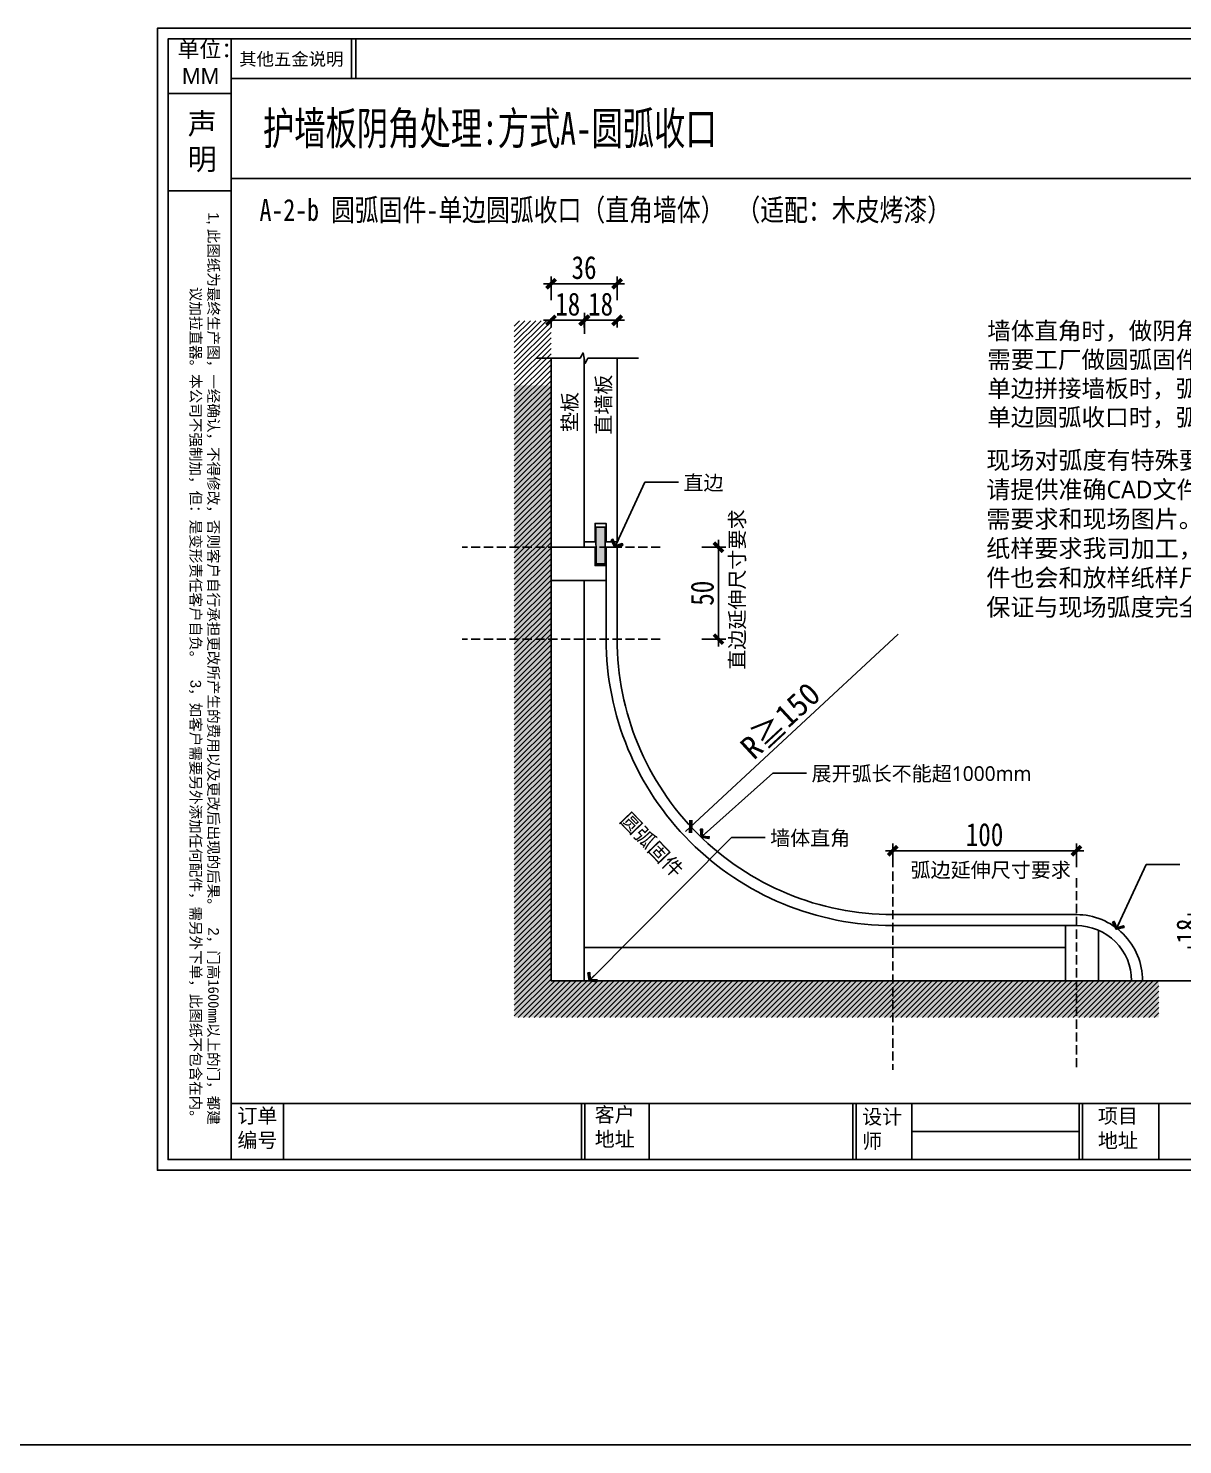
# Model space of a CAD drawing. Header units: millimetres. Extents: x 4862 to 20554, y 7569 to 11262.
# Drawn here: x 12837 to 13466, y 7569 to 8341 of the extents above; entities that cross this region are included whole.
import ezdxf

# ---------------------------------------------------------------- set-up
doc = ezdxf.new("R2010")
doc.units = ezdxf.units.MM
doc.linetypes.add('__DASH', pattern=[0.35, 0.25, -0.1])
doc.layers.add('0 @ 1', color=7, linetype='Continuous')
doc.styles.get("Standard").update_dxf_attribs({"font": 'arial.ttf'})
doc.styles.add('宋体', font='SimSun.ttf')
doc.styles.add('家具尺寸文字', font='SimSun.ttf', dxfattribs={"width": 0.8})
doc.styles.add('黑石雅黑', font='Microsoft YaHei.ttf')
doc.dimstyles.new('副本 固装比例5', dxfattribs={"dimscale": 5, "dimtxt": 2.5, "dimasz": 1, "dimexe": 0.8, "dimexo": 1.2, "dimgap": 0.5, "dimtad": 1, "dimdec": 0, "dimdsep": 46, "dimtxsty": '家具尺寸文字', "dimblk": 'ARCHTICK', "dimcen": 0, "dimdle": 0.8, "dimclrd": 8, "dimclre": 8, "dimclrt": 2, "dimadec": 1, "dimazin": 2, "dimtfac": 1, "dimtdec": 0, "dimtix": 1, "dimtmove": 2, "dimatfit": 2, "dimfxl": 0, "dimtolj": 1, "dimtzin": 0, "dimarcsym": 0})
doc.dimstyles.new('深化(A1)1：1', dxfattribs={"dimtxt": 3, "dimasz": 1, "dimexe": 1.5, "dimexo": 1, "dimgap": 1, "dimtad": 1, "dimdec": 0, "dimrnd": 5, "dimdsep": 46, "dimtxsty": '黑石雅黑', "dimblk": 'ARCHTICK', "dimcen": 1, "dimclrd": 44, "dimclre": 44, "dimclrt": 50, "dimadec": 0, "dimazin": 2, "dimtfac": 1, "dimtdec": 0, "dimtix": 1, "dimtmove": 2, "dimatfit": 3, "dimldrblk": 'hl_arrow2', "dimfxl": 0, "dimtolj": 1, "dimarcsym": 0})

# ---------------------------------------------------------------- blocks, each defined once
blk = doc.blocks.new('_ArchTick')
at = {"color": 0, "linetype": 'ByBlock', "const_width": 0.4}
blk.add_lwpolyline([(-0.5, -0.5), (0.5, 0.5)], dxfattribs=at)
blk = doc.blocks.new('*D351')
at = {"color": 8, "lineweight": -2, "transparency": 16777216}
for p, q in [((13508.15, 7818.01), (13508.15, 7862.01)), ((13499.15, 7858.01), (13512.15, 7858.01)), ((13499.15, 7822.01), (13512.15, 7822.01))]:
    blk.add_line(p, q, dxfattribs=at)
at = {"layer": 'Defpoints', "color": 0, "transparency": 16777216}
for p in [(13407.68, 7858.01), (13508.15, 7858.01), (13471.33, 7822.01)]:
    blk.add_point(p, dxfattribs=at)
at = {"color": 8, "lineweight": -2, "transparency": 16777216, "xscale": 5, "yscale": 5, "zscale": 5}
for p, rotation in [((13508.15, 7858.01), 90), ((13508.15, 7822.01), 270)]:
    blk.add_blockref('_ArchTick', p, dxfattribs=dict(at, rotation=rotation))
at = {"color": 2, "transparency": 16777216, "insert": (13499.4, 7840.01), "char_height": 12.5, "attachment_point": 5, "rotation": 90, "style": '家具尺寸文字'}
blk.add_mtext('\\A1;36', dxfattribs=at)
blk = doc.blocks.new('*D332')
at = {"color": 8, "lineweight": -2, "transparency": 16777216}
for p, q in [((13411.68, 7892.78), (13303.68, 7892.78)), ((13307.68, 7883.78), (13307.68, 7896.78)), ((13407.68, 7883.78), (13407.68, 7896.78))]:
    blk.add_line(p, q, dxfattribs=at)
at = {"layer": 'Defpoints', "color": 0, "transparency": 16777216}
for p in [(13307.68, 7892.78), (13307.68, 7858.01), (13407.68, 7858.01)]:
    blk.add_point(p, dxfattribs=at)
at = {"color": 8, "lineweight": -2, "transparency": 16777216, "xscale": 5, "yscale": 5, "zscale": 5, "rotation": 180}
blk.add_blockref('_ArchTick', (13307.68, 7892.78), dxfattribs=at)
at = {"color": 8, "lineweight": -2, "transparency": 16777216, "xscale": 5, "yscale": 5, "zscale": 5}
blk.add_blockref('_ArchTick', (13407.68, 7892.78), dxfattribs=at)
at = {"color": 2, "transparency": 16777216, "insert": (13357.68, 7901.53), "char_height": 12.5, "attachment_point": 5, "style": '家具尺寸文字'}
blk.add_mtext('\\A1;100', dxfattribs=at)
blk = doc.blocks.new('*D333')
at = {"color": 8, "lineweight": -2, "transparency": 16777216}
for p, q in [((13303.68, 7892.78), (13411.68, 7892.78)), ((13307.68, 7883.78), (13307.68, 7896.78)), ((13407.68, 7883.78), (13407.68, 7896.78))]:
    blk.add_line(p, q, dxfattribs=at)
at = {"layer": 'Defpoints', "color": 0, "transparency": 16777216}
for p in [(13407.68, 7892.78), (13307.68, 7858.01), (13407.68, 7858.01)]:
    blk.add_point(p, dxfattribs=at)
at = {"color": 8, "lineweight": -2, "transparency": 16777216, "xscale": 5, "yscale": 5, "zscale": 5, "rotation": 180}
blk.add_blockref('_ArchTick', (13307.68, 7892.78), dxfattribs=at)
at = {"color": 8, "lineweight": -2, "transparency": 16777216, "xscale": 5, "yscale": 5, "zscale": 5}
blk.add_blockref('_ArchTick', (13407.68, 7892.78), dxfattribs=at)
at = {"color": 2, "transparency": 16777216, "insert": (13357.68, 7901.53), "char_height": 12.5, "attachment_point": 5, "style": '家具尺寸文字'}
blk.add_mtext('\\A1;100', dxfattribs=at)
blk = doc.blocks.new('*D334')
at = {"color": 8, "lineweight": -2, "transparency": 16777216}
for p, q in [((13212.81, 8062.01), (13212.81, 8004.01)), ((13203.81, 8058.01), (13216.81, 8058.01)), ((13203.81, 8008.01), (13216.81, 8008.01))]:
    blk.add_line(p, q, dxfattribs=at)
at = {"layer": 'Defpoints', "color": 0, "transparency": 16777216}
for p in [(13157.68, 8058.01), (13157.68, 8008.01), (13212.81, 8008.01)]:
    blk.add_point(p, dxfattribs=at)
at = {"color": 8, "lineweight": -2, "transparency": 16777216, "xscale": 5, "yscale": 5, "zscale": 5}
for p, rotation in [((13212.81, 8058.01), 90), ((13212.81, 8008.01), 270)]:
    blk.add_blockref('_ArchTick', p, dxfattribs=dict(at, rotation=rotation))
at = {"color": 2, "transparency": 16777216, "insert": (13204.06, 8033.01), "char_height": 12.5, "attachment_point": 5, "rotation": 90, "style": '家具尺寸文字'}
blk.add_mtext('\\A1;50', dxfattribs=at)
blk = doc.blocks.new('*D335')
at = {"color": 8, "lineweight": -2, "transparency": 16777216}
for p, q in [((13212.81, 8004.01), (13212.81, 8062.01)), ((13203.81, 8058.01), (13216.81, 8058.01)), ((13203.81, 8008.01), (13216.81, 8008.01))]:
    blk.add_line(p, q, dxfattribs=at)
at = {"layer": 'Defpoints', "color": 0, "transparency": 16777216}
for p in [(13157.68, 8058.01), (13212.81, 8058.01), (13157.68, 8008.01)]:
    blk.add_point(p, dxfattribs=at)
at = {"color": 8, "lineweight": -2, "transparency": 16777216, "xscale": 5, "yscale": 5, "zscale": 5}
for p, rotation in [((13212.81, 8058.01), 90), ((13212.81, 8008.01), 270)]:
    blk.add_blockref('_ArchTick', p, dxfattribs=dict(at, rotation=rotation))
at = {"color": 2, "transparency": 16777216, "insert": (13204.06, 8033.01), "char_height": 12.5, "attachment_point": 5, "rotation": 90, "style": '家具尺寸文字'}
blk.add_mtext('\\A1;50', dxfattribs=at)
blk = doc.blocks.new('*D336')
at = {"color": 8, "lineweight": -2, "transparency": 16777216}
for p, q in [((13477.19, 7862.01), (13477.19, 7836.01)), ((13468.19, 7858.01), (13481.19, 7858.01)), ((13468.19, 7840.01), (13481.19, 7840.01))]:
    blk.add_line(p, q, dxfattribs=at)
at = {"layer": 'Defpoints', "color": 0, "transparency": 16777216}
for p in [(13407.68, 7858.01), (13401.68, 7840.01), (13477.19, 7840.01)]:
    blk.add_point(p, dxfattribs=at)
at = {"color": 8, "lineweight": -2, "transparency": 16777216, "xscale": 5, "yscale": 5, "zscale": 5}
for p, rotation in [((13477.19, 7858.01), 90), ((13477.19, 7840.01), 270)]:
    blk.add_blockref('_ArchTick', p, dxfattribs=dict(at, rotation=rotation))
at = {"color": 2, "transparency": 16777216, "insert": (13468.44, 7849.01), "char_height": 12.5, "attachment_point": 5, "rotation": 90, "style": '家具尺寸文字'}
blk.add_mtext('\\A1;18', dxfattribs=at)
blk = doc.blocks.new('*D352')
at = {"color": 8, "lineweight": -2, "transparency": 16777216}
blk.add_line((13310.62, 8010.73), (13194.8, 7903.25), dxfattribs=at)
at = {"layer": 'Defpoints', "color": 0, "transparency": 16777216}
for p in [(13307.68, 8008.01), (13197.73, 7905.97)]:
    blk.add_point(p, dxfattribs=at)
at = {"color": 8, "lineweight": -2, "transparency": 16777216, "xscale": 5, "yscale": 5, "zscale": 5, "rotation": 222.8617704855898}
blk.add_blockref('_ArchTick', (13197.73, 7905.97), dxfattribs=at)
at = {"color": 2, "transparency": 16777216, "insert": (13246.76, 7963.4), "char_height": 12.5, "attachment_point": 5, "rotation": 42.86177, "style": '家具尺寸文字'}
blk.add_mtext('\\A1;{\\W1;\\C4;R≧150}', dxfattribs=at)
blk = doc.blocks.new('hl_arrow2')
at = {"color": 2}
blk.add_line((-0.22, 0), (-1, 0), dxfattribs=at)
blk.add_lwpolyline([(-0.22, 0), (-0.86, -0.69), (-0.65, -0.86), (0, 0), (-0.65, 0.86), (-0.86, 0.69)], close=True, dxfattribs=at)
for points in [[(-0.86, 0.69), (-0.65, 0.86), (-0.22, 0), (0, 0)], [(-0.86, -0.69), (-0.65, -0.86), (-0.22, 0), (0, 0)]]:
    blk.add_solid(points, dxfattribs=at)
blk = doc.blocks.new('*D337')
at = {"color": 8, "lineweight": -2, "transparency": 16777216}
for p, q in [((13117.68, 8201.53), (13161.68, 8201.53)), ((13121.68, 8192.53), (13121.68, 8205.53)), ((13157.68, 8192.53), (13157.68, 8205.53))]:
    blk.add_line(p, q, dxfattribs=at)
at = {"layer": 'Defpoints', "color": 0, "transparency": 16777216}
for p in [(13157.68, 8201.53), (13157.68, 8170.3), (13121.68, 8163.2)]:
    blk.add_point(p, dxfattribs=at)
at = {"color": 8, "lineweight": -2, "transparency": 16777216, "xscale": 5, "yscale": 5, "zscale": 5, "rotation": 180}
blk.add_blockref('_ArchTick', (13121.68, 8201.53), dxfattribs=at)
at = {"color": 8, "lineweight": -2, "transparency": 16777216, "xscale": 5, "yscale": 5, "zscale": 5}
blk.add_blockref('_ArchTick', (13157.68, 8201.53), dxfattribs=at)
at = {"color": 2, "transparency": 16777216, "insert": (13139.68, 8210.28), "char_height": 12.5, "attachment_point": 5, "style": '家具尺寸文字'}
blk.add_mtext('\\A1;36', dxfattribs=at)
blk = doc.blocks.new('*D338')
at = {"color": 8, "lineweight": -2, "transparency": 16777216}
for p, q in [((13161.68, 8181.63), (13135.68, 8181.63)), ((13139.68, 8182.79), (13139.68, 8177.63)), ((13157.68, 8182.79), (13157.68, 8177.63))]:
    blk.add_line(p, q, dxfattribs=at)
at = {"layer": 'Defpoints', "color": 0, "transparency": 16777216}
for p in [(13139.68, 8188.79), (13157.68, 8188.79), (13139.68, 8181.63)]:
    blk.add_point(p, dxfattribs=at)
at = {"color": 8, "lineweight": -2, "transparency": 16777216, "xscale": 5, "yscale": 5, "zscale": 5, "rotation": 180}
blk.add_blockref('_ArchTick', (13139.68, 8181.63), dxfattribs=at)
at = {"color": 8, "lineweight": -2, "transparency": 16777216, "xscale": 5, "yscale": 5, "zscale": 5}
blk.add_blockref('_ArchTick', (13157.68, 8181.63), dxfattribs=at)
at = {"color": 2, "transparency": 16777216, "insert": (13148.68, 8190.38), "char_height": 12.5, "attachment_point": 5, "style": '家具尺寸文字'}
blk.add_mtext('\\A1;18', dxfattribs=at)
blk = doc.blocks.new('*D339')
at = {"color": 8, "lineweight": -2, "transparency": 16777216}
for p, q in [((13139.91, 8174.26), (13139.91, 8185.63)), ((13143.91, 8181.63), (13117.68, 8181.63)), ((13121.68, 8182.79), (13121.68, 8177.63))]:
    blk.add_line(p, q, dxfattribs=at)
at = {"layer": 'Defpoints', "color": 0, "transparency": 16777216}
for p in [(13121.68, 8188.79), (13121.68, 8181.63), (13139.91, 8168.26)]:
    blk.add_point(p, dxfattribs=at)
at = {"color": 8, "lineweight": -2, "transparency": 16777216, "xscale": 5, "yscale": 5, "zscale": 5, "rotation": 180}
blk.add_blockref('_ArchTick', (13121.68, 8181.63), dxfattribs=at)
at = {"color": 8, "lineweight": -2, "transparency": 16777216, "xscale": 5, "yscale": 5, "zscale": 5}
blk.add_blockref('_ArchTick', (13139.91, 8181.63), dxfattribs=at)
at = {"color": 2, "transparency": 16777216, "insert": (13130.79, 8190.38), "char_height": 12.5, "attachment_point": 5, "style": '家具尺寸文字'}
blk.add_mtext('\\A1;18', dxfattribs=at)
blk = doc.blocks.new('*U119')
at = {"color": 0}
blk.add_lwpolyline([(0, -17.85), (0, -1.28), (-1.7, -0.34), (1.7, 0.34), (0, 1.28), (0, 15.54)], dxfattribs=at)
blk = doc.blocks.new('A$C398a0407')
for p, q in [((443.2, 6784), (443.2, 64)), ((1163.2, 6546.9), (1163.2, 6784)), ((1189.6, 6546.9), (1189.6, 6784)), ((443.2, 6546.9), (8134, 6546.9)), ((443.2, 399), (9568, 399)), ((756.5, 399), (756.5, 64)), ((2542.3, 399), (2542.3, 64)), ((2562.3, 399), (2562.3, 64)), ((2948.7, 399), (2948.7, 64)), ((4169.9, 399), (4169.9, 64)), ((4189.9, 399), (4189.9, 64)), ((4522.7, 399), (4522.7, 64)), ((5527, 399), (5527, 64)), ((5547, 399), (5547, 64)), ((6003.2, 399), (6003.2, 64)), ((4522.7, 231.5), (5527, 231.5))]:
    blk.add_line(p, q)
at = {"color": 8}
for p, q in [((64, 6457.7), (443.2, 6457.7)), ((64, 5874.2), (443.2, 5874.2))]:
    blk.add_line(p, q, dxfattribs=at)
for points in [[(9632, 0), (0, 0), (0, 6848), (9632, 6848)], [(9568, 64), (64, 64), (64, 6784), (9568, 6784)]]:
    blk.add_lwpolyline(points, close=True)
at = {"color": 8, "insert": (368.9, 272.3), "char_height": 64, "width": 5497.15, "attachment_point": 3, "rotation": 270}
blk.add_mtext('1, {\\fSimSun|b0|i0|c134|p2;此图纸为最终生产图，一经确认，不得修改，否则客户自行承担更改所产生的费用以及更改后出现的后果。  }2{\\fSimSun|b0|i0|c134|p2;，门高1600mm以上的门，都建议加拉直器。本公司不强制加，但：是变形责任客户自负。  }3{\\fSimSun|b0|i0|c134|p2;，如客户需要另外添加任何配件，需另外下单，此图纸不包含在内。}', dxfattribs=at)
at = {"color": 8, "char_height": 88, "attachment_point": 1, "style": '宋体'}
for s, insert in [('订单\\P编号', (479.9, 370.6)), ('客户\\P地址', (2621.8, 377)), ('设计\\P师', (4225.5, 364.6)), ('项目\\P地址', (5638.6, 368.9))]:
    blk.add_mtext_dynamic_manual_height_columns(s, width=596.489, gutter_width=12.5, heights=[0], dxfattribs=dict(at, insert=insert))
at = {"layer": '0 @ 1', "color": 8, "attachment_point": 1}
for s, insert, char_height, width in [('\\pi13.703;单位：\\P\\pi40.286;MM', (107.3, 6770.1), 96, 391.163), ('{\\fSimSun|b0|i0|c134|p2;其他五金说明}', (490.9, 6701.9), 76.325, 737.994), ('声明', (182.3, 6340), 127.53, 194.038)]:
    blk.add_mtext(s, dxfattribs=dict(at, insert=insert, char_height=char_height, width=width))
blk = doc.blocks.new('A$Caecb7373')
at = {"color": 1}
blk.add_lwpolyline([(0, 821.76), (1155.84, 821.76), (1155.84, 0), (0, 0)], close=True, dxfattribs=at)

msp = doc.modelspace()

# ---------------------------------------------------------------- hatches: boundary and pattern name
h = msp.add_hatch()
h.set_pattern_fill('ANSI31', color=8, scale=0.65355)
h.set_pattern_definition([(45, (-31079.8268, 47416.6573), (-1.467260864, 1.467260864), [])])
h.paths.add_polyline_path([(13121.684, 7822.006), (13121.684, 8181.419), (13101.684, 8181.419), (13101.684, 7802.006), (13452.49, 7802.006), (13452.49, 7822.006)])
h = msp.add_hatch()
h.set_pattern_fill('AR-CONC', color=8, scale=0.065355)
h.set_pattern_definition([(50, (-31079.827, 47416.657), (11.9066731, -1.0416984), [1.2450121, -13.6951334]), (355, (-31079.827, 47416.657), (-2.3033327, 12.486514), [0.9960097, -10.956145]), (100.451445, (-31078.835, 47416.57), (9.6033404, 11.444815), [1.0580975, -11.639082]), (46.1842, (-31079.827, 47419.977), (17.716362, -2.747675), [1.867518, -20.5427]), (96.635558, (-31078.35, 47419.748), (15.5155394, 16.1705263), [1.587147, -17.458639]), (351.18415, (-31079.827, 47419.977), (15.5155394, 16.1705263), [1.4940124, -16.4341426]), (21, (-31078.167, 47419.147), (9.9087536, -6.6835387), [1.2450121, -13.6951334]), (326, (-31078.167, 47419.147), (4.0390695, 12.0375985), [0.9960097, -10.9561067]), (71.451445, (-31077.341, 47418.59), (13.947823, 5.3540599), [1.0580975, -11.639062]), (37.5, (-31079.827, 47416.6573), (0.20185556, 5.5260918), [0, -10.8233054, 0, -11.12210834, 0, -10.9976071]), (7.5, (-31079.827, 47416.6573), (4.36699686, 6.5472982), [0, -6.3412618, 0, -10.574303, 0, -4.1915408]), (327.5, (-31083.5287, 47416.6573), (8.86151892, -0.37440188), [0, -4.1500404, 0, -12.9481261, 0, -17.1811674]), (317.5, (-31085.189, 47416.657), (9.6809778, 1.6617475), [0, -5.3950526, 0, -8.5988838, 0, -12.2011189])])
h.paths.add_polyline_path([(13121.684, 8146.186), (13101.684, 8146.186), (13101.684, 7802.006), (13452.49, 7802.006), (13452.49, 7822.006), (13121.684, 7822.006)])
h = msp.add_hatch(color=36)
h.dxf.hatch_style = 1
h.paths.add_polyline_path([(13151.165, 8069.019), (13146.165, 8069.006), (13146.216, 8049.006), (13151.216, 8049.019)])

# ---------------------------------------------------------------- linework, layer by layer
at = {"color": 251, "linetype": '__DASH', "ltscale": 20}
for p, q in [((13181.157, 8058.006), (13073.23, 8058.006)), ((13181.157, 8008.006), (13073.23, 8008.006)), ((13307.684, 7881.479), (13307.684, 7773.552)), ((13407.684, 7877.845), (13407.684, 7773.552))]:
    msp.add_line(p, q, dxfattribs=at)
for p, q in [((13139.684, 8058.006), (13145.684, 8058.006)), ((13145.684, 8058.006), (13145.659, 8048.063)), ((13151.659, 8048.047), (13151.659, 8058.006)), ((13151.659, 8058.006), (13157.684, 8058.006)), ((13145.659, 8048.063), (13151.659, 8048.047)), ((13443.684, 7822.006), (13443.684, 7822.006)), ((4862.317, 7569.359), (20477.138, 7569.359))]:
    msp.add_line(p, q)
at = {"color": 4}
for p, q in [((13121.684, 8040.006), (13151.684, 8040.006)), ((13139.684, 8040.006), (13139.684, 7822.006)), ((13401.684, 7822.006), (13401.684, 7852.006)), ((13419.684, 7822.006), (13419.684, 7849.502)), ((13139.684, 7840.006), (13401.684, 7840.006))]:
    msp.add_line(p, q, dxfattribs=at)
msp.add_lwpolyline([(12947.634, 8258.848), (13645.954, 8258.848), (13645.954, 8313.286), (12947.634, 8313.286)], close=True)
for points in [[(13121.684, 8161.006), (13121.684, 8058.006), (13139.664, 8058.006), (13139.664, 8161.006), (13139.659, 8161.006)], [(13157.659, 8161.006), (13157.659, 8061.006), (13151.659, 8061.006), (13151.659, 8071.006), (13145.659, 8071.006), (13145.659, 8061.006), (13139.659, 8061.006), (13139.659, 8161.006), (13139.664, 8161.006)], [(13146.216, 8049.006), (13146.165, 8069.006), (13151.165, 8069.019), (13151.216, 8049.019), (13146.216, 8049.006)], [(13121.684, 8058.006), (13121.684, 7822.006), (13437.684, 7822.006)], [(13139.684, 8058.006), (13121.684, 8058.006), (13121.684, 8049.006)], [(13139.684, 8058.006), (13121.684, 8058.006), (13121.684, 8049.006)], [(13121.684, 8049.006), (13121.684, 7822.006), (13130.684, 7822.006)], [(13398.684, 7822.006), (13130.684, 7822.006)], [(13407.684, 7822.006), (13398.684, 7822.006)]]:
    msp.add_lwpolyline(points)
at = {"color": 8}
msp.add_lwpolyline([(13121.684, 8071.402), (13121.684, 7822.006), (13494.132, 7822.006)], dxfattribs=at)
at = {"color": 4}
msp.add_lwpolyline([(13443.684, 7822.006), (13121.684, 7822.006), (13121.684, 8058.006), (13145.684, 8058.006), (13145.659, 8048.063), (13151.659, 8048.047), (13151.659, 8058.006), (13157.684, 8058.006)], dxfattribs=at)
for points in [[(13151.684, 8058.006), (13151.684, 8008.006, 0.4142136), (13307.684, 7852.006), (13407.684, 7852.006, -0.4142136), (13437.684, 7822.006, -0.4142136)], [(13157.684, 8058.006), (13157.684, 8008.006, 0.4142136), (13307.684, 7858.006), (13407.684, 7858.006)], [(13157.684, 8058.006), (13157.684, 8008.006, 0.4142136), (13307.684, 7858.006), (13407.684, 7858.006, -0.4142136), (13443.684, 7822.006)]]:
    msp.add_lwpolyline(points, format="xyb", dxfattribs=at)
msp.add_lwpolyline([(13157.684, 8058.006), (13157.684, 8008.006, 0.4142136), (13307.684, 7858.006), (13407.684, 7858.006)], format="xyb")

# ---------------------------------------------------------------- block references
at = {"xscale": 0.09079979139978399, "yscale": 0.09079979139978399, "zscale": 0.09079979139978399}
msp.add_blockref('A$C398a0407', (12907.39, 7718.828), dxfattribs=at)
at = {"color": 1, "xscale": 0.7566649283315219, "yscale": 0.7566649283315219, "zscale": 0.7566649283315219}
msp.add_blockref('A$Caecb7373', (12907.39, 7718.828), dxfattribs=at)
at = {"color": 1, "xscale": 1.664, "yscale": 1.664, "zscale": 1.664, "rotation": 90}
msp.add_blockref('*U119', (13139.664, 8161.006), dxfattribs=at)

# ---------------------------------------------------------------- texts
at = {"color": 50, "style": '家具尺寸文字', "width": 0.8}
msp.add_text('A-2-b 圆弧固件-单边圆弧收口（直角墙体） （适配：木皮烤漆）', height=11.9, dxfattribs=at).set_placement((12963.032, 8235.788))
at = {"style": '黑石雅黑'}
for s, rotation, p in [('直墙板 ', 90, (13154.218, 8119.343)), ('垫板', 90, (13135.936, 8120.755)), ('圆弧固件', 313.719814, (13158.692, 7908.961))]:
    msp.add_text(s, height=8, rotation=rotation, dxfattribs=at).set_placement(p)
at = {"color": 6, "style": '黑石雅黑'}
for s, p in [('直边', (13193.773, 8089.159)), ('弧边延伸尺寸要求', (13317.401, 7878.29))]:
    msp.add_text(s, height=8, dxfattribs=at).set_placement(p)
msp.add_text('直边延伸尺寸要求', height=8, rotation=90, dxfattribs=at).set_placement((13227.047, 7991.348))
at = {"style": '黑石雅黑'}
for s, p in [('展开弧长不能超1000mm', (13263.47, 7930.789)), ('墙体直角', (13240.966, 7895.72))]:
    msp.add_text(s, height=8, dxfattribs=at).set_placement(p)
at = {"color": 1, "insert": (12964.853, 8295.092), "char_height": 17.85, "width": 4937.63124, "attachment_point": 1, "style": '家具尺寸文字'}
msp.add_mtext('{\\W0.7;\\C4;护墙板阴角处理:方式A-圆弧收口}', dxfattribs=at)
at = {"color": 4, "insert": (13359.137, 8180.611), "char_height": 9.408, "width": 372.84062, "attachment_point": 1, "style": '宋体'}
msp.add_mtext('墙体直角时，做阴角圆弧，\\P需要工厂做圆弧固件 圆弧{\\A1;R≧150\\P单边拼接墙板时，弧长延伸长度≧50\\P单边圆弧收口时，弧长延伸长度≧100}', dxfattribs=at)
at = {"color": 3, "insert": (13358.628, 8110.257), "char_height": 9.6, "width": 258.30704, "attachment_point": 1, "style": '黑石雅黑'}
msp.add_mtext('现场对弧度有特殊要求时：\\P请提供准确CAD文件，并在文件中标注上所需要求和现场图片。若只提供现场弧度裁剪纸样要求我司加工，制作成本高，成品圆弧件也会和放样纸样尺寸存在必然误差，无法保证与现场弧度完全吻合！！！', dxfattribs=at)

# ---------------------------------------------------------------- dimensions: what is measured, and where the dimension line sits
for base, p1, p2, picture, middle in [((13157.684, 8201.531), (13121.684, 8163.198), (13157.684, 8170.297), '*D337', (13139.684, 8210.281)), ((13121.684, 8181.627), (13139.905, 8168.263), (13121.684, 8188.79), '*D339', (13130.795, 8190.377)), ((13139.684, 8181.627), (13157.684, 8188.79), (13139.684, 8188.79), '*D338', (13148.684, 8190.377)), ((13307.684, 7892.785), (13407.684, 7858.006), (13307.684, 7858.006), '*D332', (13357.684, 7901.535))]:
    dim = msp.add_linear_dim(base=base, p1=p1, p2=p2, dimstyle='副本 固装比例5')
    dim.commit()
    dim.dimension.update_dxf_attribs({"geometry": picture, "text_midpoint": middle})
for base, p1, p2, angle, picture, middle in [((13212.811, 8008.006), (13157.684, 8058.006), (13157.684, 8008.006), 90, '*D334', (13204.061, 8033.006)), ((13212.811, 8058.006), (13157.684, 8008.006), (13157.684, 8058.006), 270, '*D335', (13204.061, 8033.006)), ((13407.684, 7892.785), (13307.684, 7858.006), (13407.684, 7858.006), 180, '*D333', (13357.684, 7901.535)), ((13477.186, 7840.006), (13407.684, 7858.006), (13401.684, 7840.006), 90, '*D336', (13468.436, 7849.006)), ((13508.153, 7858.006), (13471.332, 7822.006), (13407.684, 7858.006), 90, '*D351', (13499.403, 7840.006))]:
    dim = msp.add_linear_dim(base=base, p1=p1, p2=p2, angle=angle, dimstyle='副本 固装比例5')
    dim.commit()
    dim.dimension.update_dxf_attribs({"geometry": picture, "text_midpoint": middle})
dim = msp.add_radius_dim(center=(13307.684, 8008.006), mpoint=(13197.735, 7905.971), text='{\\W1;\\C4;R≧150}', dimstyle='副本 固装比例5')
dim.commit()
dim.dimension.update_dxf_attribs({"geometry": '*D352', "text_midpoint": (13246.758, 7963.402)})

# ---------------------------------------------------------------- leaders
at = {"ltscale": 500}
for points in [[(13156.487, 8058.091), (13172.761, 8093.399), (13191.028, 8093.399)], [(13203.393, 7900.195), (13242.458, 7935.03), (13260.725, 7935.03)], [(13142.395, 7822.006), (13219.954, 7899.961), (13238.221, 7899.961)], [(13429.374, 7850), (13445.648, 7885.309), (13463.915, 7885.309)]]:
    msp.add_leader(points, dimstyle='深化(A1)1：1', override={"dimasz": 4, "dimgap": 1, "dimtad": 0}, dxfattribs=at)

doc.saveas('drawing.dxf')
